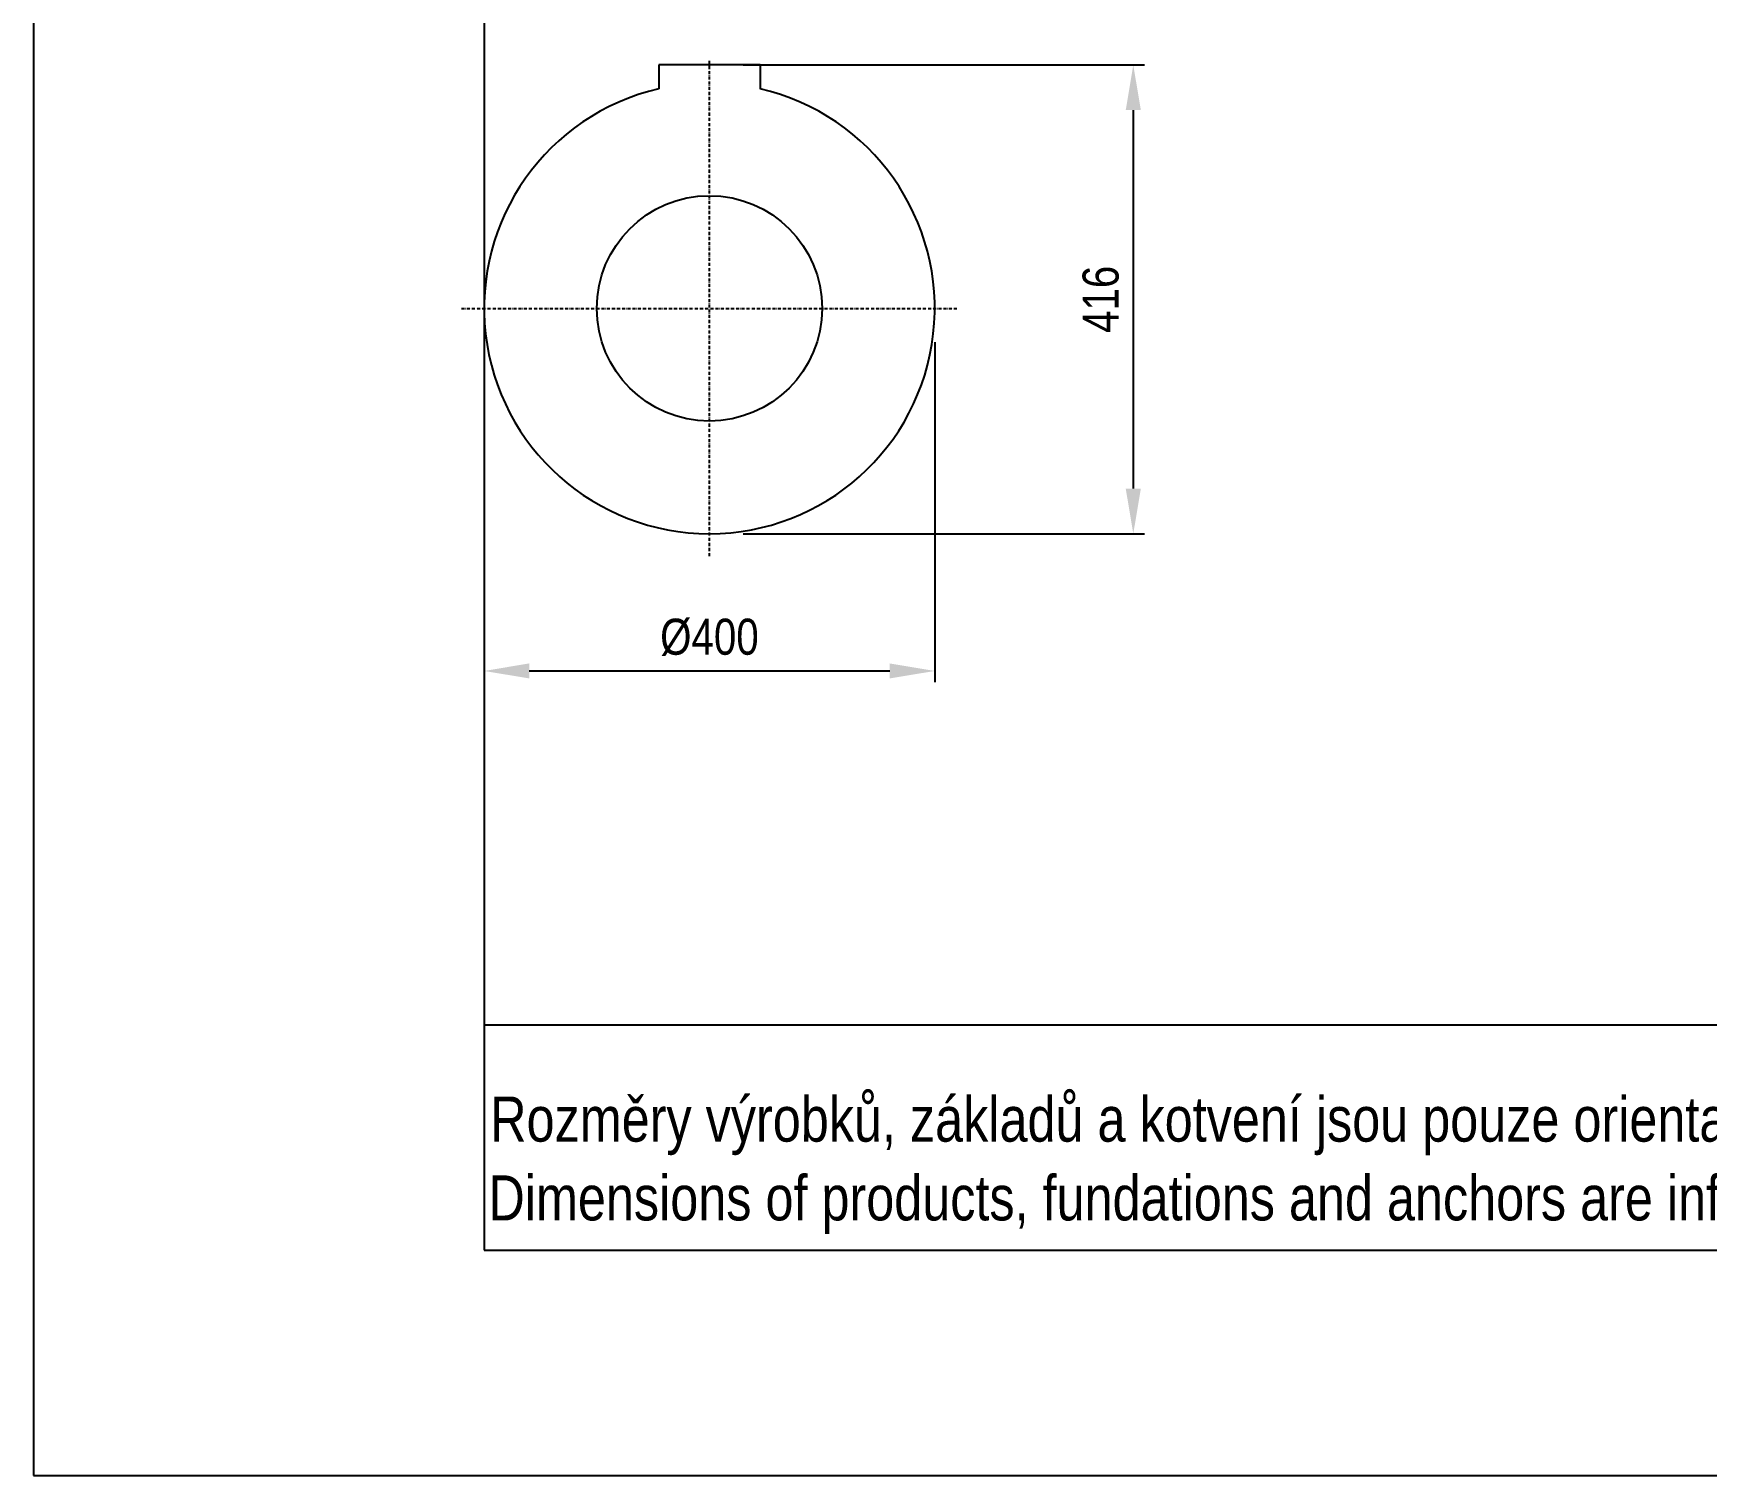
# Model space of a CAD drawing. Header units: millimetres. Extents: x 5064 to 11004, y 3085 to 7285.
# Drawn here: x 5064 to 6549, y 3085 to 4365 of the extents above; entities that cross this region are included whole.
import ezdxf

# ---------------------------------------------------------------- set-up
doc = ezdxf.new("R2010")
doc.units = ezdxf.units.MM
doc.header["$LTSCALE"] = 0.3
doc.linetypes.add('DashDot', pattern=[15, 9, -3, 0, -3])
doc.layers.add('Nekreslit', color=6, linetype='Continuous', plot=False)
doc.styles.add('SEACAD_Arial', font='arial.ttf', dxfattribs={"width": 0.8})
doc.dimstyles.new('ISO-25', dxfattribs={"dimtxt": 1.6, "dimasz": 2, "dimexe": 0.5, "dimexo": 1.5, "dimtad": 1, "dimdec": 0, "dimtxsty": 'SEACAD_Arial', "dimcen": 2, "dimadec": 0, "dimazin": 0, "dimtfac": 1, "dimtdec": 0, "dimtmove": 0, "dimatfit": 3, "dimfxl": 1, "dimarcsym": 0})

# ---------------------------------------------------------------- blocks, each defined once
blk = doc.blocks.new('*D200')
at = {"color": 0, "lineweight": -2, "transparency": 16777216}
for p, q in [((5464.4, 4091.1), (5464.4, 3789.3)), ((5864.4, 4091.1), (5864.4, 3789.3)), ((5504.4, 3799.3), (5824.4, 3799.3))]:
    blk.add_line(p, q, dxfattribs=at)
at = {"color": 0, "transparency": 16777216}
for points in [[(5504.4, 3806), (5504.4, 3792.7), (5464.4, 3799.3)], [(5824.4, 3806), (5824.4, 3792.7), (5864.4, 3799.3)]]:
    blk.add_solid(points, dxfattribs=at)
at = {"layer": 'Defpoints', "color": 0, "transparency": 16777216}
for p in [(5464.4, 4121.1), (5864.4, 4121.1), (5864.4, 3799.3)]:
    blk.add_point(p, dxfattribs=at)
at = {"color": 0, "transparency": 16777216, "insert": (5664.4, 3829.1), "char_height": 32, "attachment_point": 5, "style": 'SEACAD_Arial'}
blk.add_mtext('%%C400', dxfattribs=at)
blk = doc.blocks.new('*D201')
at = {"color": 0, "lineweight": -2, "transparency": 16777216}
for p, q in [((5694.4, 4337.1), (6050.6, 4337.1)), ((6040.6, 4297.1), (6040.6, 3961.1)), ((5694.4, 3921.1), (6050.6, 3921.1))]:
    blk.add_line(p, q, dxfattribs=at)
at = {"color": 0, "transparency": 16777216}
for points in [[(6033.9, 4297.1), (6047.3, 4297.1), (6040.6, 4337.1)], [(6033.9, 3961.1), (6047.3, 3961.1), (6040.6, 3921.1)]]:
    blk.add_solid(points, dxfattribs=at)
at = {"layer": 'Defpoints', "color": 0, "transparency": 16777216}
for p in [(5664.4, 4337.1), (5664.4, 3921.1), (6040.6, 3921.1)]:
    blk.add_point(p, dxfattribs=at)
at = {"color": 0, "transparency": 16777216, "insert": (6011.8, 4129.1), "char_height": 32, "attachment_point": 5, "rotation": 90, "style": 'SEACAD_Arial'}
blk.add_mtext('416', dxfattribs=at)

msp = doc.modelspace()

# ---------------------------------------------------------------- linework, layer by layer
at = {"ltscale": 5}
for p, q in [((5709.4, 4337.1), (5619.4, 4337.1)), ((5619.4, 4337.1), (5619.4, 4316)), ((5709.4, 4337.1), (5709.4, 4316))]:
    msp.add_line(p, q, dxfattribs=at)
at = {"linetype": 'DashDot'}
for p, q in [((5664.4, 3901.1), (5664.4, 4341.1)), ((5444.4, 4121.1), (5884.4, 4121.1))]:
    msp.add_line(p, q, dxfattribs=at)
at = {"ltscale": 5}
msp.add_circle((5664.4, 4121.1), 100, dxfattribs=at)
msp.add_arc((5664.4, 4121.1), 200, 103.0029, 76.9971, dxfattribs=at)
at = {"layer": 'Nekreslit'}
msp.add_line((5464.4, 3485.3), (9504.4, 3485.3), dxfattribs=at)
for points in [[(5064.4, 3085.3), (11004.4, 3085.3), (11004.4, 7285.3), (5064.4, 7285.3)], [(5464.4, 3285.3), (9504.4, 3285.3), (9504.4, 6885.3), (5464.4, 6885.3)]]:
    msp.add_lwpolyline(points, close=True, dxfattribs=at)

# ---------------------------------------------------------------- texts
at = {"style": 'SEACAD_Arial', "width": 0.8}
for s, p in [('Rozměry výrobků, základů a kotvení jsou pouze orientační. Přesné rozměry obdržíte při zpracování nabídky naším obchodním oddělením.', (5469.8, 3381.6)), ('Dimensions of products, fundations and anchors are informative only. The exact dimensions you get with our offer.', (5468.2, 3311.7))]:
    msp.add_text(s, height=39.9982, dxfattribs=at).set_placement(p)

# ---------------------------------------------------------------- dimensions: what is measured, and where the dimension line sits
dim = msp.add_linear_dim(base=(6040.6, 3921.1), p1=(5664.4, 4337.1), p2=(5664.4, 3921.1), angle=90, dimstyle='ISO-25')
dim.commit()
dim.dimension.update_dxf_attribs({"geometry": '*D201', "text_midpoint": (6011.8, 4129.1)})
dim = msp.add_linear_dim(base=(5864.4, 3799.3), p1=(5464.4, 4121.1), p2=(5864.4, 4121.1), text='%%C<>', dimstyle='ISO-25')
dim.commit()
dim.dimension.update_dxf_attribs({"geometry": '*D200', "text_midpoint": (5664.4, 3829.1)})

doc.saveas('drawing.dxf')
